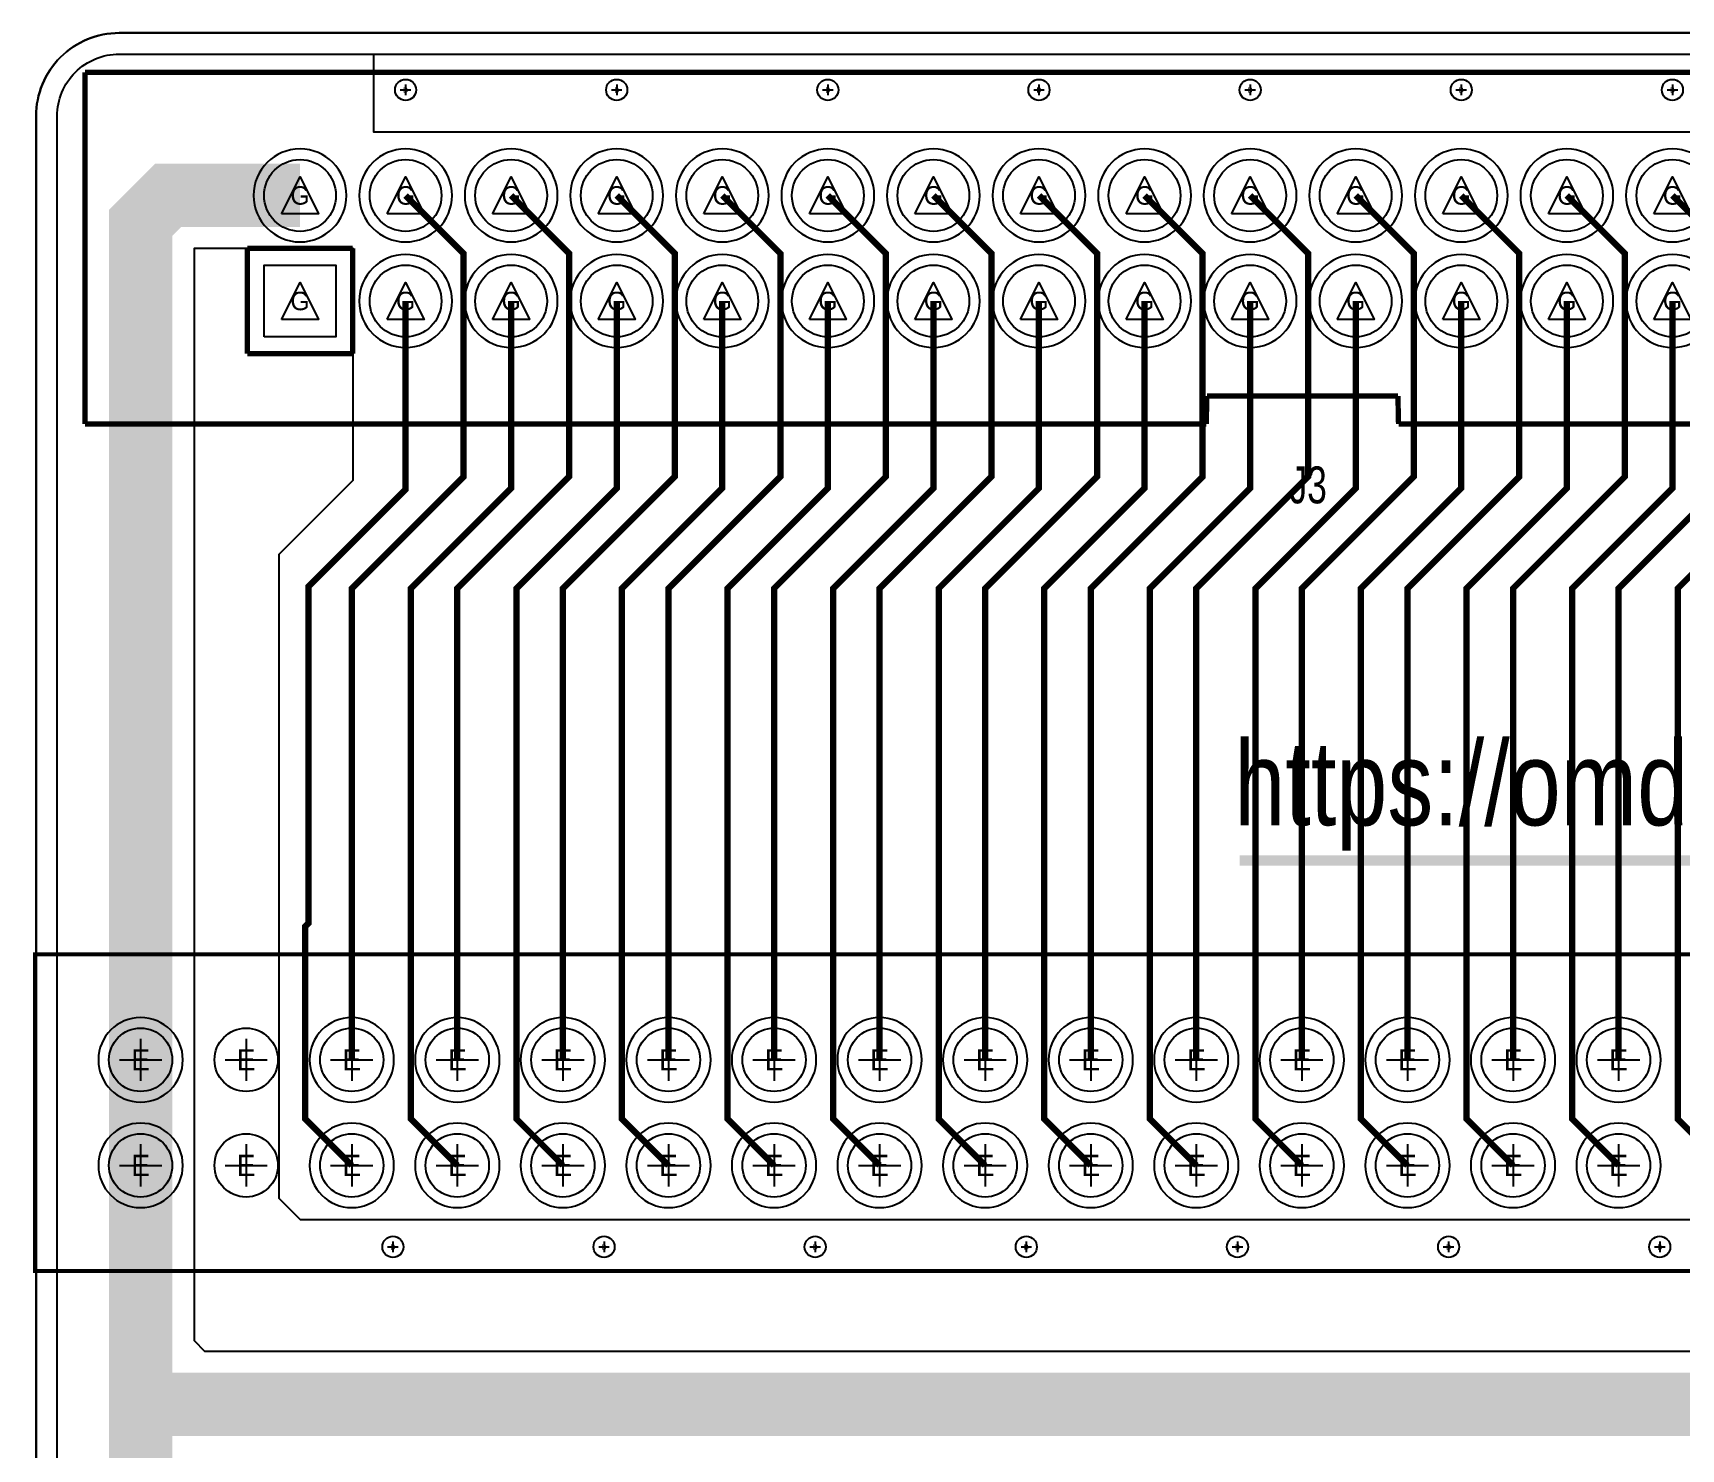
# Model space of a CAD drawing. Extents: x -3 to 10972, y 0 to 3504.
# Drawn here: x -3 to 1558, y 2162 to 3504 of the extents above; entities that cross this region are included whole.
import ezdxf
from ezdxf.enums import TextEntityAlignment as Align

# ---------------------------------------------------------------- set-up
doc = ezdxf.new("R2010")
doc.units = 0
doc.layers.add('DB-LX16', color=10, linetype='CONTINUOUS')

# ---------------------------------------------------------------- blocks, each defined once
blk = doc.blocks.new('FIGURE_CROSS')
for points in [[(0, 0.5), (0, -0.5)], [(-0.5, 0), (0.5, 0)]]:
    blk.add_lwpolyline(points)
blk = doc.blocks.new('FIGURE_TRI')
blk.add_lwpolyline([(-0.5, -0.5), (0, 0.5), (0.5, -0.5)], close=True)

msp = doc.modelspace()

# ---------------------------------------------------------------- linework, layer by layer
at = {"layer": 'DB-LX16'}
for points in [[(0, 2600), (0, 3425.19, -0.414214), (78.74, 3503.93), (3976.37, 3503.93, -0.414214), (4055.11, 3425.19), (4055.11, 78.74, -0.414214), (3976.37, 0), (78.74, 0, -0.414214), (0, 78.74), (0, 2598.42)], [(1970, 3410), (320, 3410), (320, 3483.92), (3976.37, 3483.92, -0.414214)]]:
    msp.add_lwpolyline(points, format="xyb", dxfattribs=at)
for points in [[(0, 78.74, 0.414214), (78.74, 0), (3976.37, 0, 0.414214), (4055.11, 78.74), (4055.11, 3425.19, 0.414214), (3976.37, 3503.93), (78.74, 3503.93, 0.414214), (0, 3425.19), (0, 2600), (0, 2598.42)], [(20.01, 3425.19, -0.414214), (78.74, 3483.92), (3976.37, 3483.92, -0.414214), (4035.1, 3425.19), (4035.1, 78.74, -0.414214), (3976.37, 20.01), (78.74, 20.01, -0.414214), (20.01, 78.74)], [(294.02, 3350, 1), (205.98, 3350, 1)], [(394.02, 3350, 1), (305.98, 3350, 1)], [(494.02, 3350, 1), (405.98, 3350, 1)], [(594.02, 3350, 1), (505.98, 3350, 1)], [(694.02, 3350, 1), (605.98, 3350, 1)], [(794.02, 3350, 1), (705.98, 3350, 1)], [(894.02, 3350, 1), (805.98, 3350, 1)], [(994.02, 3350, 1), (905.98, 3350, 1)], [(1094.02, 3350, 1), (1005.98, 3350, 1)], [(1194.02, 3350, 1), (1105.98, 3350, 1)], [(1294.02, 3350, 1), (1205.98, 3350, 1)], [(1394.02, 3350, 1), (1305.98, 3350, 1)], [(1494.02, 3350, 1), (1405.98, 3350, 1)], [(1594.02, 3350, 1), (1505.98, 3350, 1)], [(394.02, 3250, 1), (305.98, 3250, 1)], [(494.02, 3250, 1), (405.98, 3250, 1)], [(594.02, 3250, 1), (505.98, 3250, 1)], [(694.02, 3250, 1), (605.98, 3250, 1)], [(794.02, 3250, 1), (705.98, 3250, 1)], [(894.02, 3250, 1), (805.98, 3250, 1)], [(994.02, 3250, 1), (905.98, 3250, 1)], [(1094.02, 3250, 1), (1005.98, 3250, 1)], [(1194.02, 3250, 1), (1105.98, 3250, 1)], [(1294.02, 3250, 1), (1205.98, 3250, 1)], [(1394.02, 3250, 1), (1305.98, 3250, 1)], [(1494.02, 3250, 1), (1405.98, 3250, 1)], [(1594.02, 3250, 1), (1505.98, 3250, 1)], [(139.04, 2531.2, 1), (59, 2531.2, 1)], [(339.04, 2531.2, 1), (259, 2531.2, 1)], [(439.04, 2531.2, 1), (359, 2531.2, 1)], [(539.04, 2531.2, 1), (459, 2531.2, 1)], [(639.04, 2531.2, 1), (559, 2531.2, 1)], [(739.04, 2531.2, 1), (659, 2531.2, 1)], [(839.04, 2531.2, 1), (759, 2531.2, 1)], [(939.04, 2531.2, 1), (859, 2531.2, 1)], [(1039.04, 2531.2, 1), (959, 2531.2, 1)], [(1139.04, 2531.2, 1), (1059, 2531.2, 1)], [(1239.04, 2531.2, 1), (1159, 2531.2, 1)], [(1339.04, 2531.2, 1), (1259, 2531.2, 1)], [(1439.04, 2531.2, 1), (1359, 2531.2, 1)], [(1539.04, 2531.2, 1), (1459, 2531.2, 1)], [(139.04, 2431.2, 1), (59, 2431.2, 1)], [(339.04, 2431.2, 1), (259, 2431.2, 1)], [(439.04, 2431.2, 1), (359, 2431.2, 1)], [(539.04, 2431.2, 1), (459, 2431.2, 1)], [(639.04, 2431.2, 1), (559, 2431.2, 1)], [(739.04, 2431.2, 1), (659, 2431.2, 1)], [(839.04, 2431.2, 1), (759, 2431.2, 1)], [(939.04, 2431.2, 1), (859, 2431.2, 1)], [(1039.04, 2431.2, 1), (959, 2431.2, 1)], [(1139.04, 2431.2, 1), (1059, 2431.2, 1)], [(1239.04, 2431.2, 1), (1159, 2431.2, 1)], [(1339.04, 2431.2, 1), (1259, 2431.2, 1)], [(1439.04, 2431.2, 1), (1359, 2431.2, 1)], [(1539.04, 2431.2, 1), (1459, 2431.2, 1)]]:
    msp.add_lwpolyline(points, format="xyb", close=True, dxfattribs=at)
for points, const_width in [([(46.46, 3133.46), (46.46, 3466.54)], 5), ([(46.46, 3466.54), (2353.54, 3466.54)], 5), ([(99.02, 2531.2), (99.02, 3324.02), (125, 3350), (250, 3350)], 60), ([(299.02, 2531.2), (299.02, 2977.71), (405, 3083.69), (405, 3295), (350, 3350)], 6), ([(399.02, 2531.2), (399.02, 2977.71), (505, 3083.69), (505, 3295), (450, 3350)], 6), ([(499.02, 2531.2), (499.02, 2977.71), (605, 3083.69), (605, 3295), (550, 3350)], 6), ([(599.02, 2531.2), (599.02, 2977.71), (705, 3083.69), (705, 3295), (650, 3350)], 6), ([(699.02, 2531.2), (699.02, 2977.71), (805, 3083.69), (805, 3295), (750, 3350)], 6), ([(799.02, 2531.2), (799.02, 2977.71), (905, 3083.69), (905, 3295), (850, 3350)], 6), ([(899.02, 2531.2), (899.02, 2977.71), (1005, 3083.69), (1005, 3295), (950, 3350)], 6), ([(999.02, 2531.2), (999.02, 2977.71), (1105, 3083.69), (1105, 3295), (1050, 3350)], 6), ([(1099.02, 2531.2), (1099.02, 2977.71), (1205, 3083.69), (1205, 3295), (1150, 3350)], 6), ([(1199.02, 2531.2), (1199.02, 2977.71), (1305, 3083.69), (1305, 3295), (1250, 3350)], 6), ([(1299.02, 2531.2), (1299.02, 2977.71), (1405, 3083.69), (1405, 3295), (1350, 3350)], 6), ([(1399.02, 2531.2), (1399.02, 2977.71), (1505, 3083.69), (1505, 3295), (1450, 3350)], 6), ([(1499.02, 2531.2), (1499.02, 2977.71), (1605, 3083.69), (1605, 3295), (1550, 3350)], 6), ([(300, 3300), (200, 3300)], 5), ([(200, 3300), (200, 3200)], 5), ([(300, 3200), (300, 3300)], 5), ([(350, 3250), (350, 3071.4), (258, 2979.4), (258, 2660.71), (255, 2657.71), (255, 2475.22), (299.02, 2431.2)], 6), ([(450, 3250), (450, 3072.71), (355, 2977.71), (355, 2475.22), (399.02, 2431.2)], 6), ([(550, 3250), (550, 3072.71), (455, 2977.71), (455, 2475.22), (499.02, 2431.2)], 6), ([(650, 3250), (650, 3072.71), (555, 2977.71), (555, 2475.22), (599.02, 2431.2)], 6), ([(750, 3250), (750, 3072.71), (655, 2977.71), (655, 2475.22), (699.02, 2431.2)], 6), ([(850, 3250), (850, 3072.71), (755, 2977.71), (755, 2475.22), (799.02, 2431.2)], 6), ([(950, 3250), (950, 3072.71), (855, 2977.71), (855, 2475.22), (899.02, 2431.2)], 6), ([(1050, 3250), (1050, 3072.71), (955, 2977.71), (955, 2475.22), (999.02, 2431.2)], 6), ([(1150, 3250), (1150, 3072.71), (1055, 2977.71), (1055, 2475.22), (1099.02, 2431.2)], 6), ([(1250, 3250), (1250, 3072.71), (1155, 2977.71), (1155, 2475.22), (1199.02, 2431.2)], 6), ([(1350, 3250), (1350, 3072.71), (1255, 2977.71), (1255, 2475.22), (1299.02, 2431.2)], 6), ([(1450, 3250), (1450, 3072.71), (1355, 2977.71), (1355, 2475.22), (1399.02, 2431.2)], 6), ([(1550, 3250), (1550, 3072.71), (1455, 2977.71), (1455, 2475.22), (1499.02, 2431.2)], 6), ([(1650, 3250), (1650, 3072.71), (1555, 2977.71), (1555, 2475.22), (1599.02, 2431.2)], 6), ([(200, 3200), (300, 3200)], 5), ([(1109, 3160), (1108.46, 3133.46)], 5), ([(1290.02, 3160), (1109, 3160)], 5), ([(1290.55, 3133.46), (1290.02, 3160)], 5), ([(1108.46, 3133.46), (46.46, 3133.46)], 5), ([(2353.54, 3133.46), (1290.55, 3133.46)], 5), ([(1140, 2720), (3015, 2720)], 10), ([(99.02, 2431.2), (99.02, 2531.2)], 60), ([(99.02, 2205), (99.02, 2431.2)], 60), ([(99.02, 208.37), (99.02, 2205)], 60), ([(1925, 2205), (99.02, 2205)], 60)]:
    msp.add_lwpolyline(points, dxfattribs=dict(at, const_width=const_width))
for points in [[(2020, 2255), (160, 2255), (150, 2265), (150, 3300), (300, 3300), (300, 3080), (230, 3010), (230, 2400), (250, 2380), (1934.92, 2380)], [(0, 2600), (0, 2598.42)]]:
    msp.add_lwpolyline(points, dxfattribs=at)
msp.add_lwpolyline([(216, 3216), (216, 3284), (284, 3284), (284, 3216)], close=True, dxfattribs=at)
msp.add_lwpolyline([(216, 3216), (216, 3284), (284, 3284), (284, 3216)], close=True, dxfattribs=at)
at = {"layer": 'DB-LX16', "const_width": 3.94}
msp.add_lwpolyline([(3199.02, 2631.2), (3299.02, 2631.2), (3299.02, 2331.2), (-0.98, 2331.2), (-0.98, 2631.2)], close=True, dxfattribs=at)
at = {"layer": 'DB-LX16'}
for centre, radius in [((350, 3450), 10), ((550, 3450), 10), ((750, 3450), 10), ((950, 3450), 10), ((1150, 3450), 10), ((1350, 3450), 10), ((1550, 3450), 10), ((250, 3350), 34), ((250, 3350), 34), ((350, 3350), 34), ((350, 3350), 34), ((450, 3350), 34), ((450, 3350), 34), ((550, 3350), 34), ((550, 3350), 34), ((650, 3350), 34), ((650, 3350), 34), ((750, 3350), 34), ((750, 3350), 34), ((850, 3350), 34), ((850, 3350), 34), ((950, 3350), 34), ((950, 3350), 34), ((1050, 3350), 34), ((1050, 3350), 34), ((1150, 3350), 34), ((1150, 3350), 34), ((1250, 3350), 34), ((1250, 3350), 34), ((1350, 3350), 34), ((1350, 3350), 34), ((1450, 3350), 34), ((1450, 3350), 34), ((1550, 3350), 34), ((1550, 3350), 34), ((350, 3250), 34), ((350, 3250), 34), ((450, 3250), 34), ((450, 3250), 34), ((550, 3250), 34), ((550, 3250), 34), ((650, 3250), 34), ((650, 3250), 34), ((750, 3250), 34), ((750, 3250), 34), ((850, 3250), 34), ((850, 3250), 34), ((950, 3250), 34), ((950, 3250), 34), ((1050, 3250), 34), ((1050, 3250), 34), ((1150, 3250), 34), ((1150, 3250), 34), ((1250, 3250), 34), ((1250, 3250), 34), ((1350, 3250), 34), ((1350, 3250), 34), ((1450, 3250), 34), ((1450, 3250), 34), ((1550, 3250), 34), ((1550, 3250), 34), ((99.02, 2531.2), 30), ((99.02, 2531.2), 30), ((199.02, 2531.2), 30), ((199.02, 2531.2), 30), ((299.02, 2531.2), 30), ((299.02, 2531.2), 30), ((399.02, 2531.2), 30), ((399.02, 2531.2), 30), ((499.02, 2531.2), 30), ((499.02, 2531.2), 30), ((599.02, 2531.2), 30), ((599.02, 2531.2), 30), ((699.02, 2531.2), 30), ((699.02, 2531.2), 30), ((799.02, 2531.2), 30), ((799.02, 2531.2), 30), ((899.02, 2531.2), 30), ((899.02, 2531.2), 30), ((999.02, 2531.2), 30), ((999.02, 2531.2), 30), ((1099.02, 2531.2), 30), ((1099.02, 2531.2), 30), ((1199.02, 2531.2), 30), ((1199.02, 2531.2), 30), ((1299.02, 2531.2), 30), ((1299.02, 2531.2), 30), ((1399.02, 2531.2), 30), ((1399.02, 2531.2), 30), ((1499.02, 2531.2), 30), ((1499.02, 2531.2), 30), ((99.02, 2431.2), 30), ((99.02, 2431.2), 30), ((199.02, 2431.2), 30), ((199.02, 2431.2), 30), ((299.02, 2431.2), 30), ((299.02, 2431.2), 30), ((399.02, 2431.2), 30), ((399.02, 2431.2), 30), ((499.02, 2431.2), 30), ((499.02, 2431.2), 30), ((599.02, 2431.2), 30), ((599.02, 2431.2), 30), ((699.02, 2431.2), 30), ((699.02, 2431.2), 30), ((799.02, 2431.2), 30), ((799.02, 2431.2), 30), ((899.02, 2431.2), 30), ((899.02, 2431.2), 30), ((999.02, 2431.2), 30), ((999.02, 2431.2), 30), ((1099.02, 2431.2), 30), ((1099.02, 2431.2), 30), ((1199.02, 2431.2), 30), ((1199.02, 2431.2), 30), ((1299.02, 2431.2), 30), ((1299.02, 2431.2), 30), ((1399.02, 2431.2), 30), ((1399.02, 2431.2), 30), ((1499.02, 2431.2), 30), ((1499.02, 2431.2), 30), ((338, 2354), 10), ((538, 2354), 10), ((738, 2354), 10), ((938, 2354), 10), ((1138, 2354), 10), ((1338, 2354), 10), ((1538, 2354), 10)]:
    msp.add_circle(centre, radius, dxfattribs=at)

# ---------------------------------------------------------------- block references
for name, p, xscale, yscale in [('FIGURE_CROSS', (350, 3450), 10, 10), ('FIGURE_CROSS', (550, 3450), 10, 10), ('FIGURE_CROSS', (750, 3450), 10, 10), ('FIGURE_CROSS', (950, 3450), 10, 10), ('FIGURE_CROSS', (1150, 3450), 10, 10), ('FIGURE_CROSS', (1350, 3450), 10, 10), ('FIGURE_CROSS', (1550, 3450), 10, 10), ('FIGURE_TRI', (250, 3350), 35, 35), ('FIGURE_TRI', (350, 3350), 35, 35), ('FIGURE_TRI', (450, 3350), 35, 35), ('FIGURE_TRI', (550, 3350), 35, 35), ('FIGURE_TRI', (650, 3350), 35, 35), ('FIGURE_TRI', (750, 3350), 35, 35), ('FIGURE_TRI', (850, 3350), 35, 35), ('FIGURE_TRI', (950, 3350), 35, 35), ('FIGURE_TRI', (1050, 3350), 35, 35), ('FIGURE_TRI', (1150, 3350), 35, 35), ('FIGURE_TRI', (1250, 3350), 35, 35), ('FIGURE_TRI', (1350, 3350), 35, 35), ('FIGURE_TRI', (1450, 3350), 35, 35), ('FIGURE_TRI', (1550, 3350), 35, 35), ('FIGURE_TRI', (250, 3250), 35, 35), ('FIGURE_TRI', (350, 3250), 35, 35), ('FIGURE_TRI', (450, 3250), 35, 35), ('FIGURE_TRI', (550, 3250), 35, 35), ('FIGURE_TRI', (650, 3250), 35, 35), ('FIGURE_TRI', (750, 3250), 35, 35), ('FIGURE_TRI', (850, 3250), 35, 35), ('FIGURE_TRI', (950, 3250), 35, 35), ('FIGURE_TRI', (1050, 3250), 35, 35), ('FIGURE_TRI', (1150, 3250), 35, 35), ('FIGURE_TRI', (1250, 3250), 35, 35), ('FIGURE_TRI', (1350, 3250), 35, 35), ('FIGURE_TRI', (1450, 3250), 35, 35), ('FIGURE_TRI', (1550, 3250), 35, 35), ('FIGURE_CROSS', (99.02, 2531.2), 40, 40), ('FIGURE_CROSS', (199.02, 2531.2), 40, 40), ('FIGURE_CROSS', (299.02, 2531.2), 40, 40), ('FIGURE_CROSS', (399.02, 2531.2), 40, 40), ('FIGURE_CROSS', (499.02, 2531.2), 40, 40), ('FIGURE_CROSS', (599.02, 2531.2), 40, 40), ('FIGURE_CROSS', (699.02, 2531.2), 40, 40), ('FIGURE_CROSS', (799.02, 2531.2), 40, 40), ('FIGURE_CROSS', (899.02, 2531.2), 40, 40), ('FIGURE_CROSS', (999.02, 2531.2), 40, 40), ('FIGURE_CROSS', (1099.02, 2531.2), 40, 40), ('FIGURE_CROSS', (1199.02, 2531.2), 40, 40), ('FIGURE_CROSS', (1299.02, 2531.2), 40, 40), ('FIGURE_CROSS', (1399.02, 2531.2), 40, 40), ('FIGURE_CROSS', (1499.02, 2531.2), 40, 40), ('FIGURE_CROSS', (99.02, 2431.2), 40, 40), ('FIGURE_CROSS', (199.02, 2431.2), 40, 40), ('FIGURE_CROSS', (299.02, 2431.2), 40, 40), ('FIGURE_CROSS', (399.02, 2431.2), 40, 40), ('FIGURE_CROSS', (499.02, 2431.2), 40, 40), ('FIGURE_CROSS', (599.02, 2431.2), 40, 40), ('FIGURE_CROSS', (699.02, 2431.2), 40, 40), ('FIGURE_CROSS', (799.02, 2431.2), 40, 40), ('FIGURE_CROSS', (899.02, 2431.2), 40, 40), ('FIGURE_CROSS', (999.02, 2431.2), 40, 40), ('FIGURE_CROSS', (1099.02, 2431.2), 40, 40), ('FIGURE_CROSS', (1199.02, 2431.2), 40, 40), ('FIGURE_CROSS', (1299.02, 2431.2), 40, 40), ('FIGURE_CROSS', (1399.02, 2431.2), 40, 40), ('FIGURE_CROSS', (1499.02, 2431.2), 40, 40), ('FIGURE_CROSS', (338, 2354), 10, 10), ('FIGURE_CROSS', (538, 2354), 10, 10), ('FIGURE_CROSS', (738, 2354), 10, 10), ('FIGURE_CROSS', (938, 2354), 10, 10), ('FIGURE_CROSS', (1138, 2354), 10, 10), ('FIGURE_CROSS', (1338, 2354), 10, 10), ('FIGURE_CROSS', (1538, 2354), 10, 10)]:
    msp.add_blockref(name, p, dxfattribs=dict(at, xscale=xscale, yscale=yscale))

# ---------------------------------------------------------------- texts
for s, height, p in [('B', 5, (350, 3450)), ('B', 5, (550, 3450)), ('B', 5, (750, 3450)), ('B', 5, (950, 3450)), ('B', 5, (1150, 3450)), ('B', 5, (1350, 3450)), ('B', 5, (1550, 3450)), ('G', 17.5, (250, 3350)), ('G', 17.5, (350, 3350)), ('G', 17.5, (450, 3350)), ('G', 17.5, (550, 3350)), ('G', 17.5, (650, 3350)), ('G', 17.5, (750, 3350)), ('G', 17.5, (850, 3350)), ('G', 17.5, (950, 3350)), ('G', 17.5, (1050, 3350)), ('G', 17.5, (1150, 3350)), ('G', 17.5, (1250, 3350)), ('G', 17.5, (1350, 3350)), ('G', 17.5, (1450, 3350)), ('G', 17.5, (1550, 3350)), ('G', 17.5, (250, 3250)), ('G', 17.5, (350, 3250)), ('G', 17.5, (450, 3250)), ('G', 17.5, (550, 3250)), ('G', 17.5, (650, 3250)), ('G', 17.5, (750, 3250)), ('G', 17.5, (850, 3250)), ('G', 17.5, (950, 3250)), ('G', 17.5, (1050, 3250)), ('G', 17.5, (1150, 3250)), ('G', 17.5, (1250, 3250)), ('G', 17.5, (1350, 3250)), ('G', 17.5, (1450, 3250)), ('G', 17.5, (1550, 3250)), ('E', 20, (99.02, 2531.2)), ('E', 20, (199.02, 2531.2)), ('E', 20, (299.02, 2531.2)), ('E', 20, (399.02, 2531.2)), ('E', 20, (499.02, 2531.2)), ('E', 20, (599.02, 2531.2)), ('E', 20, (699.02, 2531.2)), ('E', 20, (799.02, 2531.2)), ('E', 20, (899.02, 2531.2)), ('E', 20, (999.02, 2531.2)), ('E', 20, (1099.02, 2531.2)), ('E', 20, (1199.02, 2531.2)), ('E', 20, (1299.02, 2531.2)), ('E', 20, (1399.02, 2531.2)), ('E', 20, (1499.02, 2531.2)), ('E', 20, (99.02, 2431.2)), ('E', 20, (199.02, 2431.2)), ('E', 20, (299.02, 2431.2)), ('E', 20, (399.02, 2431.2)), ('E', 20, (499.02, 2431.2)), ('E', 20, (599.02, 2431.2)), ('E', 20, (699.02, 2431.2)), ('E', 20, (799.02, 2431.2)), ('E', 20, (899.02, 2431.2)), ('E', 20, (999.02, 2431.2)), ('E', 20, (1099.02, 2431.2)), ('E', 20, (1199.02, 2431.2)), ('E', 20, (1299.02, 2431.2)), ('E', 20, (1399.02, 2431.2)), ('E', 20, (1499.02, 2431.2)), ('B', 5, (338, 2354)), ('B', 5, (538, 2354)), ('B', 5, (738, 2354)), ('B', 5, (938, 2354)), ('B', 5, (1138, 2354)), ('B', 5, (1338, 2354)), ('B', 5, (1538, 2354))]:
    msp.add_text(s, height=height, dxfattribs=at).set_placement(p, align=Align.MIDDLE_CENTER)
at = {"layer": 'DB-LX16', "width": 0.714286}
msp.add_text('J3', height=35, dxfattribs=at).set_placement((1205, 3058.33), align=Align.CENTER)
at = {"layer": 'DB-LX16', "width": 0.8125}
msp.add_text('https://omdazz.aliexpress.com', height=80, dxfattribs=at).set_placement((1135, 2753.33))

doc.saveas('drawing.dxf')
